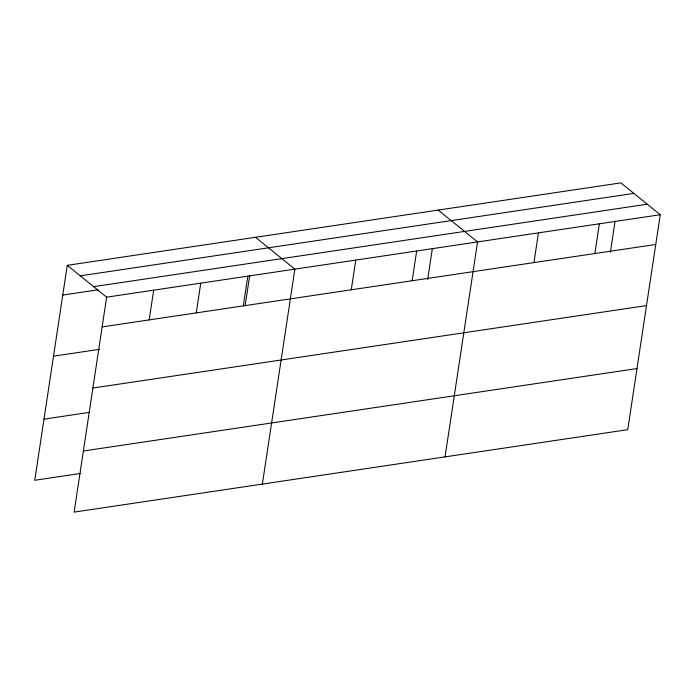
<?xml version="1.0" encoding="UTF-8"?>
<svg xmlns="http://www.w3.org/2000/svg" width="695" height="695" viewBox="0 0 695 695"><rect width="100%" height="100%" fill="white"/><g stroke="black" fill="none" stroke-linecap="round" stroke-linejoin="round"><path stroke-width="1.04" d="M67.259 265.325L106.63 297.173L74.122 512.119L627.741 429.675L660.25 214.729L620.878 182.881L67.259 265.325L34.75 480.271L80.742 473.417M149.19 319.9L153.691 290.171M196.251 312.889L200.751 283.16M243.311 305.878L247.802 276.15M245.153 305.626L249.696 275.602M262.354 484.094L294.862 269.147L255.491 237.29M351.262 289.806L355.762 260.078M412.161 280.737L416.661 251.008M427.686 279.486L432.386 248.393M445.052 456.884L477.561 241.938L438.18 210.09M533.96 262.597L538.451 232.868M594.859 253.527L599.351 223.799M610.375 252.285L615.084 221.184M80.255 275.837L633.866 193.392M93.643 286.661L647.254 204.217M62.758 295.054L98.056 289.798M106.63 297.173L660.25 214.729M102.139 326.902L655.75 244.458M53.515 356.17L99.507 349.324M92.895 388.027L646.506 305.583M43.994 419.146L88.908 412.456M83.374 451.003L636.985 368.559"/></g></svg>
